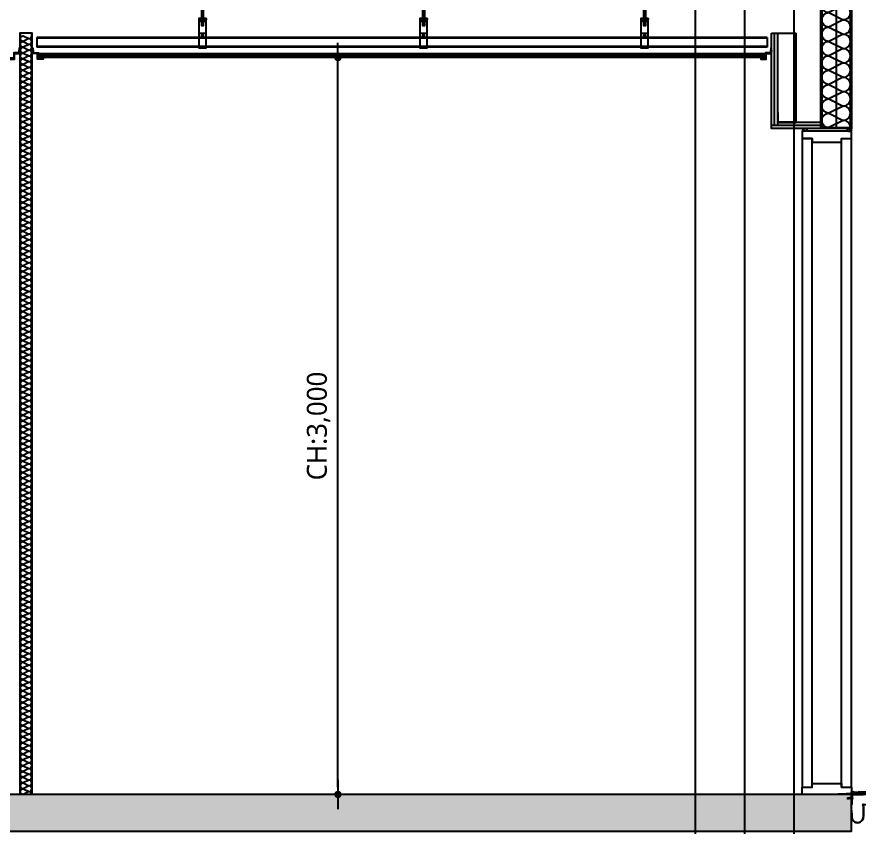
# Model space of a CAD drawing. Header units: millimetres. Extents: x 0 to 672800, y 0 to 118800.
# Drawn here: x 249487 to 252916, y 77362 to 80661 of the extents above; entities that cross this region are included whole.
import ezdxf

# ---------------------------------------------------------------- set-up
doc = ezdxf.new("R2010")
doc.units = ezdxf.units.MM
doc.header["$LTSCALE"] = 200
doc.linetypes.add('CEN-GAUN', pattern=[32.2, 30, -1, 0.2, -1])
doc.layers.get('DEFPOINTS').update_dxf_attribs({"color": 137})
for name, color, linetype in [('0-S-col', 4, 'Continuous'), ('01하지철물', 253, 'Continuous'), ('0EJ', 7, 'Continuous'), ('35', 8, 'Continuous'), ('7내부마감', 7, 'Continuous'), ('A-CON', 2, 'Continuous'), ('A-DOOR-SILL', 8, 'Continuous'), ('A_FIN_EXT', 6, 'Continuous'), ('CEILING', 6, 'Continuous'), ('CEN', 1, 'CEN-GAUN'), ('CON', 2, 'Continuous'), ('deta', 8, 'Continuous'), ('DOOR', 6, 'Continuous'), ('ELE-4', 4, 'Continuous'), ('ELE-6', 6, 'Continuous'), ('HAT-254', 254, 'Continuous'), ('HAT-INS', 252, 'Continuous'), ('PANEL', 6, 'Continuous'), ('TEC35', 35, 'Continuous'), ('경량철골', 8, 'Continuous'), ('세트앙카 9.35 L75', 8, 'Continuous')]:
    doc.layers.add(name, color=color, linetype=linetype)
doc.layers.add('190', color=190, linetype='Continuous', plot=False)
doc.layers.add('check', color=61, linetype='Continuous', plot=False)
doc.styles.add('$0$스타일1', font='malgun.ttf')
doc.dimstyles.new('CJA', dxfattribs={"dimscale": 300, "dimtxt": 2.7, "dimasz": 1, "dimexe": 2, "dimexo": 3, "dimgap": 1, "dimtad": 1, "dimdec": 0, "dimzin": 1, "dimdsep": 46, "dimlunit": 6, "dimtxsty": '$0$스타일1', "dimblk": 'CJDOT', "dimcen": 0.09, "dimdle": 1, "dimclrd": 256, "dimclre": 256, "dimclrt": 3, "dimadec": 0, "dimazin": 0, "dimtfac": 1, "dimtdec": 0, "dimtix": 1, "dimtmove": 2, "dimatfit": 3, "dimldrblk": 'CJDOT', "dimfxl": 1, "dimtolj": 1, "dimtzin": 1, "dimarcsym": 0})

# ---------------------------------------------------------------- blocks, each defined once
blk = doc.blocks.new('*U303')
at = {"layer": 'HAT-INS'}
for points in [[(0, 0, 0.414214), (0.25, 0.25), (0, 0.75, -1), (0.5, 0.75), (0.25, 0.25, 0.414214), (0.5, 0)], [(0.5, 0, 0.414214), (0.75, 0.25), (0.5, 0.75, -1), (1, 0.75), (0.75, 0.25, 0.414214), (1, 0)], [(1, 0, 0.414214), (1.25, 0.25), (1, 0.75, -1), (1.5, 0.75), (1.25, 0.25, 0.414214), (1.5, 0)], [(1.5, 0, 0.414214), (1.75, 0.25), (1.5, 0.75, -1), (2, 0.75), (1.75, 0.25, 0.414214), (2, 0)], [(2, 0, 0.414214), (2.25, 0.25), (2, 0.75, -1), (2.5, 0.75), (2.25, 0.25, 0.414214), (2.5, 0)], [(2.5, 0, 0.414214), (2.75, 0.25), (2.5, 0.75, -1), (3, 0.75), (2.75, 0.25, 0.414214), (3, 0)], [(3, 0, 0.414214), (3.25, 0.25), (3, 0.75, -1), (3.5, 0.75), (3.25, 0.25, 0.414214), (3.5, 0)], [(3.5, 0, 0.414214), (3.75, 0.25), (3.5, 0.75, -1), (4, 0.75), (3.75, 0.25, 0.414214), (4, 0)], [(4, 0, 0.414214), (4.25, 0.25), (4, 0.75, -1), (4.5, 0.75), (4.25, 0.25, 0.414214), (4.5, 0)], [(4.5, 0, 0.414214), (4.75, 0.25), (4.5, 0.75, -1), (5, 0.75), (4.75, 0.25, 0.414214), (5, 0)], [(5, 0, 0.414214), (5.25, 0.25), (5, 0.75, -1), (5.5, 0.75), (5.25, 0.25, 0.414214), (5.5, 0)], [(5.5, 0, 0.414214), (5.75, 0.25), (5.5, 0.75, -1), (6, 0.75), (5.75, 0.25, 0.414214), (6, 0)], [(6, 0, 0.414214), (6.25, 0.25), (6, 0.75, -1), (6.5, 0.75), (6.25, 0.25, 0.414214), (6.5, 0)], [(6.5, 0, 0.414214), (6.75, 0.25), (6.5, 0.75, -1), (7, 0.75), (6.75, 0.25, 0.414214), (7, 0)], [(7, 0, 0.414214), (7.25, 0.25), (7, 0.75, -1), (7.5, 0.75), (7.25, 0.25, 0.414214), (7.5, 0)], [(7.5, 0, 0.414214), (7.75, 0.25), (7.5, 0.75, -1), (8, 0.75), (7.75, 0.25, 0.414214), (8, 0)], [(8, 0, 0.414214), (8.25, 0.25), (8, 0.75, -1), (8.5, 0.75), (8.25, 0.25, 0.414214), (8.5, 0)], [(8.5, 0, 0.414214), (8.75, 0.25), (8.5, 0.75, -1), (9, 0.75), (8.75, 0.25, 0.414214), (9, 0)], [(9, 0, 0.414214), (9.25, 0.25), (9, 0.75, -1), (9.5, 0.75), (9.25, 0.25, 0.414214), (9.5, 0)], [(9.5, 0, 0.414214), (9.75, 0.25), (9.5, 0.75, -1), (10, 0.75), (9.75, 0.25, 0.414214), (10, 0)], [(10, 0, 0.414214), (10.25, 0.25), (10, 0.75, -1), (10.5, 0.75), (10.25, 0.25, 0.414214), (10.5, 0)], [(10.5, 0, 0.414214), (10.75, 0.25), (10.5, 0.75, -1), (11, 0.75), (10.75, 0.25, 0.414214), (11, 0)], [(11, 0, 0.414214), (11.25, 0.25), (11, 0.75, -1), (11.5, 0.75), (11.25, 0.25, 0.414214), (11.5, 0)], [(11.5, 0, 0.414214), (11.75, 0.25), (11.5, 0.75, -1), (12, 0.75), (11.75, 0.25, 0.414214), (12, 0)], [(12, 0, 0.414214), (12.25, 0.25), (12, 0.75, -1), (12.5, 0.75), (12.25, 0.25, 0.414214), (12.5, 0)], [(12.5, 0, 0.414214), (12.75, 0.25), (12.5, 0.75, -1), (13, 0.75), (12.75, 0.25, 0.414214), (13, 0)], [(13, 0, 0.414214), (13.25, 0.25), (13, 0.75, -1), (13.5, 0.75), (13.25, 0.25, 0.414214), (13.5, 0)], [(13.5, 0, 0.414214), (13.75, 0.25), (13.5, 0.75, -1), (14, 0.75), (13.75, 0.25, 0.414214), (14, 0)], [(14, 0, 0.414214), (14.25, 0.25), (14, 0.75, -1), (14.5, 0.75), (14.25, 0.25, 0.414214), (14.5, 0)], [(14.5, 0, 0.414214), (14.75, 0.25), (14.5, 0.75, -1), (15, 0.75), (14.75, 0.25, 0.414214), (15, 0)], [(15, 0, 0.414214), (15.25, 0.25), (15, 0.75, -1), (15.5, 0.75), (15.25, 0.25, 0.414214), (15.5, 0)], [(15.5, 0, 0.414214), (15.75, 0.25), (15.5, 0.75, -1), (16, 0.75), (15.75, 0.25, 0.414214), (16, 0)], [(16, 0, 0.414214), (16.25, 0.25), (16, 0.75, -1), (16.5, 0.75), (16.25, 0.25, 0.414214), (16.5, 0)], [(16.5, 0, 0.414214), (16.75, 0.25), (16.5, 0.75, -1), (17, 0.75), (16.75, 0.25, 0.414214), (17, 0)], [(17, 0, 0.414214), (17.25, 0.25), (17, 0.75, -1), (17.5, 0.75), (17.25, 0.25, 0.414214), (17.5, 0)], [(17.5, 0, 0.414214), (17.75, 0.25), (17.5, 0.75, -1), (18, 0.75), (17.75, 0.25, 0.414214), (18, 0)], [(18, 0, 0.414214), (18.25, 0.25), (18, 0.75, -1), (18.5, 0.75), (18.25, 0.25, 0.414214), (18.5, 0)], [(18.5, 0, 0.414214), (18.75, 0.25), (18.5, 0.75, -1), (19, 0.75), (18.75, 0.25, 0.414214), (19, 0)], [(19, 0, 0.414214), (19.25, 0.25), (19, 0.75, -1), (19.5, 0.75), (19.25, 0.25, 0.414214), (19.5, 0)], [(19.5, 0, 0.414214), (19.75, 0.25), (19.5, 0.75, -1), (20, 0.75), (19.75, 0.25, 0.414214), (20, 0)], [(20, 0, 0.414214), (20.25, 0.25), (20, 0.75, -1), (20.5, 0.75), (20.25, 0.25, 0.414214), (20.5, 0)], [(20.5, 0, 0.414214), (20.75, 0.25), (20.5, 0.75, -1), (21, 0.75), (20.75, 0.25, 0.414214), (21, 0)], [(21, 0, 0.414214), (21.25, 0.25), (21, 0.75, -1), (21.5, 0.75), (21.25, 0.25, 0.414214), (21.5, 0)], [(21.5, 0, 0.414214), (21.75, 0.25), (21.5, 0.75, -1), (22, 0.75), (21.75, 0.25, 0.414214), (22, 0)], [(22, 0, 0.414214), (22.25, 0.25), (22, 0.75, -1), (22.5, 0.75), (22.25, 0.25, 0.414214), (22.5, 0)], [(22.5, 0, 0.414214), (22.75, 0.25), (22.5, 0.75, -1), (23, 0.75), (22.75, 0.25, 0.414214), (23, 0)], [(23, 0, 0.414214), (23.25, 0.25), (23, 0.75, -1), (23.5, 0.75), (23.25, 0.25, 0.414214), (23.5, 0)], [(23.5, 0, 0.414214), (23.75, 0.25), (23.5, 0.75, -1), (24, 0.75), (23.75, 0.25, 0.414214), (24, 0)], [(24, 0, 0.414214), (24.25, 0.25), (24, 0.75, -1), (24.5, 0.75), (24.25, 0.25, 0.414214), (24.5, 0)], [(24.5, 0, 0.414214), (24.75, 0.25), (24.5, 0.75, -1), (25, 0.75), (24.75, 0.25, 0.414214), (25, 0)], [(25, 0, 0.414214), (25.25, 0.25), (25, 0.75, -1), (25.5, 0.75), (25.25, 0.25, 0.414214), (25.5, 0)], [(25.5, 0, 0.414214), (25.75, 0.25), (25.5, 0.75, -1), (26, 0.75), (25.75, 0.25, 0.414214), (26, 0)], [(26, 0, 0.414214), (26.25, 0.25), (26, 0.75, -1), (26.5, 0.75), (26.25, 0.25, 0.414214), (26.5, 0)], [(26.5, 0, 0.414214), (26.75, 0.25), (26.5, 0.75, -1), (27, 0.75), (26.75, 0.25, 0.414214), (27, 0)], [(27, 0, 0.414214), (27.25, 0.25), (27, 0.75, -1), (27.5, 0.75), (27.25, 0.25, 0.414214), (27.5, 0)], [(27.5, 0, 0.414214), (27.75, 0.25), (27.5, 0.75, -1), (28, 0.75), (27.75, 0.25, 0.414214), (28, 0)], [(28, 0, 0.414214), (28.25, 0.25), (28, 0.75, -1), (28.5, 0.75), (28.25, 0.25, 0.414214), (28.5, 0)], [(28.5, 0, 0.414214), (28.75, 0.25), (28.5, 0.75, -1), (29, 0.75), (28.75, 0.25, 0.414214), (29, 0)], [(29, 0, 0.414214), (29.25, 0.25), (29, 0.75, -1), (29.5, 0.75), (29.25, 0.25, 0.414214), (29.5, 0)], [(29.5, 0, 0.414214), (29.75, 0.25), (29.5, 0.75, -1), (30, 0.75), (29.75, 0.25, 0.414214), (30, 0)], [(30, 0, 0.414214), (30.25, 0.25), (30, 0.75, -1), (30.5, 0.75), (30.25, 0.25, 0.414214), (30.5, 0)], [(30.5, 0, 0.414214), (30.75, 0.25), (30.5, 0.75, -1), (31, 0.75), (30.75, 0.25, 0.414214), (31, 0)], [(31, 0, 0.414214), (31.25, 0.25), (31, 0.75, -1), (31.5, 0.75), (31.25, 0.25, 0.414214), (31.5, 0)], [(31.5, 0, 0.414214), (31.75, 0.25), (31.5, 0.75, -1), (32, 0.75), (31.75, 0.25, 0.414214), (32, 0)], [(32, 0, 0.414214), (32.25, 0.25), (32, 0.75, -1), (32.5, 0.75), (32.25, 0.25, 0.414214), (32.5, 0)], [(32.5, 0, 0.414214), (32.75, 0.25), (32.5, 0.75, -1), (33, 0.75), (32.75, 0.25, 0.414214), (33, 0)], [(33, 0, 0.414214), (33.25, 0.25), (33, 0.75, -1), (33.5, 0.75), (33.25, 0.25, 0.414214), (33.5, 0)], [(33.5, 0, 0.414214), (33.75, 0.25), (33.5, 0.75, -1), (34, 0.75), (33.75, 0.25, 0.414214), (34, 0)], [(34, 0, 0.414214), (34.25, 0.25), (34, 0.75, -1), (34.5, 0.75), (34.25, 0.25, 0.414214), (34.5, 0)], [(34.5, 0, 0.414214), (34.75, 0.25), (34.5, 0.75, -1), (35, 0.75), (34.75, 0.25, 0.414214), (35, 0)], [(35, 0, 0.414214), (35.25, 0.25), (35, 0.75, -1), (35.5, 0.75), (35.25, 0.25, 0.414214), (35.5, 0)], [(35.5, 0, 0.414214), (35.75, 0.25), (35.5, 0.75, -1), (36, 0.75), (35.75, 0.25, 0.414214), (36, 0)], [(36, 0, 0.414214), (36.25, 0.25), (36, 0.75, -1), (36.5, 0.75), (36.25, 0.25, 0.414214), (36.5, 0)], [(36.5, 0, 0.414214), (36.75, 0.25), (36.5, 0.75, -1), (37, 0.75), (36.75, 0.25, 0.414214), (37, 0)], [(37, 0, 0.414214), (37.25, 0.25), (37, 0.75, -1), (37.5, 0.75), (37.25, 0.25, 0.414214), (37.5, 0)], [(37.5, 0, 0.414214), (37.75, 0.25), (37.5, 0.75, -1), (38, 0.75), (37.75, 0.25, 0.414214), (38, 0)], [(38, 0, 0.414214), (38.25, 0.25), (38, 0.75, -1), (38.5, 0.75), (38.25, 0.25, 0.414214), (38.5, 0)], [(38.5, 0, 0.414214), (38.75, 0.25), (38.5, 0.75, -1), (39, 0.75), (38.75, 0.25, 0.414214), (39, 0)], [(39, 0, 0.414214), (39.25, 0.25), (39, 0.75, -1), (39.5, 0.75), (39.25, 0.25, 0.414214), (39.5, 0)], [(39.5, 0, 0.414214), (39.75, 0.25), (39.5, 0.75, -1), (40, 0.75), (39.75, 0.25, 0.414214), (40, 0)], [(40, 0, 0.414214), (40.25, 0.25), (40, 0.75, -1), (40.5, 0.75), (40.25, 0.25, 0.414214), (40.5, 0)], [(40.5, 0, 0.414214), (40.75, 0.25), (40.5, 0.75, -1), (41, 0.75), (40.75, 0.25, 0.414214), (41, 0)], [(41, 0, 0.414214), (41.25, 0.25), (41, 0.75, -1), (41.5, 0.75), (41.25, 0.25, 0.414214), (41.5, 0)], [(41.5, 0, 0.414214), (41.75, 0.25), (41.5, 0.75, -1), (42, 0.75), (41.75, 0.25, 0.414214), (42, 0)], [(42, 0, 0.414214), (42.25, 0.25), (42, 0.75, -1), (42.5, 0.75), (42.25, 0.25, 0.414214), (42.5, 0)], [(42.5, 0, 0.414214), (42.75, 0.25), (42.5, 0.75, -1), (43, 0.75), (42.75, 0.25, 0.414214), (43, 0)], [(43, 0, 0.414214), (43.25, 0.25), (43, 0.75, -1), (43.5, 0.75), (43.25, 0.25, 0.414214), (43.5, 0)], [(43.5, 0, 0.414214), (43.75, 0.25), (43.5, 0.75, -1), (44, 0.75), (43.75, 0.25, 0.414214), (44, 0)], [(44, 0, 0.414214), (44.25, 0.25), (44, 0.75, -1), (44.5, 0.75), (44.25, 0.25, 0.414214), (44.5, 0)], [(44.5, 0, 0.414214), (44.75, 0.25), (44.5, 0.75, -1), (45, 0.75), (44.75, 0.25, 0.414214), (45, 0)], [(45, 0, 0.414214), (45.25, 0.25), (45, 0.75, -1), (45.5, 0.75), (45.25, 0.25, 0.414214), (45.5, 0)], [(45.5, 0, 0.414214), (45.75, 0.25), (45.5, 0.75, -1), (46, 0.75), (45.75, 0.25, 0.414214), (46, 0)], [(46, 0, 0.414214), (46.25, 0.25), (46, 0.75, -1), (46.5, 0.75), (46.25, 0.25, 0.414214), (46.5, 0)], [(46.5, 0, 0.414214), (46.75, 0.25), (46.5, 0.75, -1), (47, 0.75), (46.75, 0.25, 0.414214), (47, 0)], [(47, 0, 0.414214), (47.25, 0.25), (47, 0.75, -1), (47.5, 0.75), (47.25, 0.25, 0.414214), (47.5, 0)], [(47.5, 0, 0.414214), (47.75, 0.25), (47.5, 0.75, -1), (48, 0.75), (47.75, 0.25, 0.414214), (48, 0)], [(48, 0, 0.414214), (48.25, 0.25), (48, 0.75, -1), (48.5, 0.75), (48.25, 0.25, 0.414214), (48.5, 0)], [(48.5, 0, 0.414214), (48.75, 0.25), (48.5, 0.75, -1), (49, 0.75), (48.75, 0.25, 0.414214), (49, 0)], [(49, 0, 0.414214), (49.25, 0.25), (49, 0.75, -1), (49.5, 0.75), (49.25, 0.25, 0.414214), (49.5, 0)], [(49.5, 0, 0.414214), (49.75, 0.25), (49.5, 0.75, -1), (50, 0.75), (49.75, 0.25, 0.414214), (50, 0)], [(50, 0, 0.414214), (50.25, 0.25), (50, 0.75, -1), (50.5, 0.75), (50.25, 0.25, 0.414214), (50.5, 0)], [(50.5, 0, 0.414214), (50.75, 0.25), (50.5, 0.75, -1), (51, 0.75), (50.75, 0.25, 0.414214), (51, 0)], [(51, 0, 0.414214), (51.25, 0.25), (51, 0.75, -1), (51.5, 0.75), (51.25, 0.25, 0.414214), (51.5, 0)], [(51.5, 0, 0.414214), (51.75, 0.25), (51.5, 0.75, -1), (52, 0.75), (51.75, 0.25, 0.414214), (52, 0)], [(52, 0, 0.414214), (52.25, 0.25), (52, 0.75, -1), (52.5, 0.75), (52.25, 0.25, 0.414214), (52.5, 0)], [(52.5, 0, 0.414214), (52.75, 0.25), (52.5, 0.75, -1), (53, 0.75), (52.75, 0.25, 0.414214), (53, 0)], [(53, 0, 0.414214), (53.25, 0.25), (53, 0.75, -1), (53.5, 0.75), (53.25, 0.25, 0.414214), (53.5, 0)], [(53.5, 0, 0.414214), (53.75, 0.25), (53.5, 0.75, -1), (54, 0.75), (53.75, 0.25, 0.414214), (54, 0)], [(54, 0, 0.414214), (54.25, 0.25), (54, 0.75, -1), (54.5, 0.75), (54.25, 0.25, 0.414214), (54.5, 0)], [(54.5, 0, 0.414214), (54.75, 0.25), (54.5, 0.75, -1), (55, 0.75), (54.75, 0.25, 0.414214), (55, 0)], [(55, 0, 0.414214), (55.25, 0.25), (55, 0.75, -1), (55.5, 0.75), (55.25, 0.25, 0.414214), (55.5, 0)], [(55.5, 0, 0.414214), (55.75, 0.25), (55.5, 0.75, -1), (56, 0.75), (55.75, 0.25, 0.414214), (56, 0)], [(56, 0, 0.414214), (56.25, 0.25), (56, 0.75, -1), (56.5, 0.75), (56.25, 0.25, 0.414214), (56.5, 0)], [(56.5, 0, 0.414214), (56.75, 0.25), (56.5, 0.75, -1), (57, 0.75), (56.75, 0.25, 0.414214), (57, 0)], [(57, 0, 0.414214), (57.25, 0.25), (57, 0.75, -1), (57.5, 0.75), (57.25, 0.25, 0.414214), (57.5, 0)], [(57.5, 0, 0.414214), (57.75, 0.25), (57.5, 0.75, -1), (58, 0.75), (57.75, 0.25, 0.414214), (58, 0)], [(58, 0, 0.414214), (58.25, 0.25), (58, 0.75, -1), (58.5, 0.75), (58.25, 0.25, 0.414214), (58.5, 0)], [(58.5, 0, 0.414214), (58.75, 0.25), (58.5, 0.75, -1), (59, 0.75), (58.75, 0.25, 0.414214), (59, 0)], [(59, 0, 0.414214), (59.25, 0.25), (59, 0.75, -1), (59.5, 0.75), (59.25, 0.25, 0.414214), (59.5, 0)], [(59.5, 0, 0.414214), (59.75, 0.25), (59.5, 0.75, -1), (60, 0.75), (59.75, 0.25, 0.414214), (60, 0)], [(60, 0, 0.414214), (60.25, 0.25), (60, 0.75, -1), (60.5, 0.75), (60.25, 0.25, 0.414214), (60.5, 0)], [(60.5, 0, 0.414214), (60.75, 0.25), (60.5, 0.75, -1), (61, 0.75), (60.75, 0.25, 0.414214), (61, 0)], [(61, 0, 0.414214), (61.25, 0.25), (61, 0.75, -1), (61.5, 0.75), (61.25, 0.25, 0.414214), (61.5, 0)], [(61.5, 0, 0.414214), (61.75, 0.25), (61.5, 0.75, -1), (62, 0.75), (61.75, 0.25, 0.414214), (62, 0)], [(62, 0, 0.414214), (62.25, 0.25), (62, 0.75, -1), (62.5, 0.75), (62.25, 0.25, 0.414214), (62.5, 0)], [(62.5, 0, 0.414214), (62.75, 0.25), (62.5, 0.75, -1), (63, 0.75), (62.75, 0.25, 0.414214), (63, 0)], [(63, 0, 0.414214), (63.25, 0.25), (63, 0.75, -1), (63.5, 0.75), (63.25, 0.25, 0.414214), (63.5, 0)], [(63.5, 0, 0.414214), (63.75, 0.25), (63.5, 0.75, -1), (64, 0.75), (63.75, 0.25, 0.414214), (64, 0)], [(64, 0, 0.414214), (64.25, 0.25), (64, 0.75, -1), (64.5, 0.75), (64.25, 0.25, 0.414214), (64.5, 0)], [(64.5, 0, 0.414214), (64.75, 0.25), (64.5, 0.75, -1), (65, 0.75), (64.75, 0.25, 0.414214), (65, 0)], [(65, 0, 0.414214), (65.25, 0.25), (65, 0.75, -1), (65.5, 0.75), (65.25, 0.25, 0.414214), (65.5, 0)], [(65.5, 0, 0.414214), (65.75, 0.25), (65.5, 0.75, -1), (66, 0.75), (65.75, 0.25, 0.414214), (66, 0)]]:
    blk.add_lwpolyline(points, format="xyb", dxfattribs=at)
blk = doc.blocks.new('*U299')
at = {"layer": 'HAT-INS'}
for points in [[(0, 0, 0.414214), (0.25, 0.25), (0, 0.75, -1), (0.5, 0.75), (0.25, 0.25, 0.414214), (0.5, 0)], [(0.5, 0, 0.414214), (0.75, 0.25), (0.5, 0.75, -1), (1, 0.75), (0.75, 0.25, 0.414214), (1, 0)], [(1, 0, 0.414214), (1.25, 0.25), (1, 0.75, -1), (1.5, 0.75), (1.25, 0.25, 0.414214), (1.5, 0)], [(1.5, 0, 0.414214), (1.75, 0.25), (1.5, 0.75, -1), (2, 0.75), (1.75, 0.25, 0.414214), (2, 0)], [(2, 0, 0.414214), (2.25, 0.25), (2, 0.75, -1), (2.5, 0.75), (2.25, 0.25, 0.414214), (2.5, 0)], [(2.5, 0, 0.414214), (2.75, 0.25), (2.5, 0.75, -1), (3, 0.75), (2.75, 0.25, 0.414214), (3, 0)], [(3, 0, 0.414214), (3.25, 0.25), (3, 0.75, -1), (3.5, 0.75), (3.25, 0.25, 0.414214), (3.5, 0)], [(3.5, 0, 0.414214), (3.75, 0.25), (3.5, 0.75, -1), (4, 0.75), (3.75, 0.25, 0.414214), (4, 0)], [(4, 0, 0.414214), (4.25, 0.25), (4, 0.75, -1), (4.5, 0.75), (4.25, 0.25, 0.414214), (4.5, 0)], [(4.5, 0, 0.414214), (4.75, 0.25), (4.5, 0.75, -1), (5, 0.75), (4.75, 0.25, 0.414214), (5, 0)], [(5, 0, 0.414214), (5.25, 0.25), (5, 0.75, -1), (5.5, 0.75), (5.25, 0.25, 0.414214), (5.5, 0)], [(5.5, 0, 0.414214), (5.75, 0.25), (5.5, 0.75, -1), (6, 0.75), (5.75, 0.25, 0.414214), (6, 0)], [(6, 0, 0.414214), (6.25, 0.25), (6, 0.75, -1), (6.5, 0.75), (6.25, 0.25, 0.414214), (6.5, 0)], [(6.5, 0, 0.414214), (6.75, 0.25), (6.5, 0.75, -1), (7, 0.75), (6.75, 0.25, 0.414214), (7, 0)], [(7, 0, 0.414214), (7.25, 0.25), (7, 0.75, -1), (7.5, 0.75), (7.25, 0.25, 0.414214), (7.5, 0)], [(7.5, 0, 0.414214), (7.75, 0.25), (7.5, 0.75, -1), (8, 0.75), (7.75, 0.25, 0.414214), (8, 0)], [(8, 0, 0.414214), (8.25, 0.25), (8, 0.75, -1), (8.5, 0.75), (8.25, 0.25, 0.414214), (8.5, 0)], [(8.5, 0, 0.414214), (8.75, 0.25), (8.5, 0.75, -1), (9, 0.75), (8.75, 0.25, 0.414214), (9, 0)], [(9, 0, 0.414214), (9.25, 0.25), (9, 0.75, -1), (9.5, 0.75), (9.25, 0.25, 0.414214), (9.5, 0)], [(9.5, 0, 0.414214), (9.75, 0.25), (9.5, 0.75, -1), (10, 0.75), (9.75, 0.25, 0.414214), (10, 0)], [(10, 0, 0.414214), (10.25, 0.25), (10, 0.75, -1), (10.5, 0.75), (10.25, 0.25, 0.414214), (10.5, 0)], [(10.5, 0, 0.414214), (10.75, 0.25), (10.5, 0.75, -1), (11, 0.75), (10.75, 0.25, 0.414214), (11, 0)], [(11, 0, 0.414214), (11.25, 0.25), (11, 0.75, -1), (11.5, 0.75), (11.25, 0.25, 0.414214), (11.5, 0)], [(11.5, 0, 0.414214), (11.75, 0.25), (11.5, 0.75, -1), (12, 0.75), (11.75, 0.25, 0.414214), (12, 0)], [(12, 0, 0.414214), (12.25, 0.25), (12, 0.75, -1), (12.5, 0.75), (12.25, 0.25, 0.414214), (12.5, 0)], [(12.5, 0, 0.414214), (12.75, 0.25), (12.5, 0.75, -1), (13, 0.75), (12.75, 0.25, 0.414214), (13, 0)], [(13, 0, 0.414214), (13.25, 0.25), (13, 0.75, -1), (13.5, 0.75), (13.25, 0.25, 0.414214), (13.5, 0)], [(13.5, 0, 0.414214), (13.75, 0.25), (13.5, 0.75, -1), (14, 0.75), (13.75, 0.25, 0.414214), (14, 0)], [(14, 0, 0.414214), (14.25, 0.25), (14, 0.75, -1), (14.5, 0.75), (14.25, 0.25, 0.414214), (14.5, 0)], [(14.5, 0, 0.414214), (14.75, 0.25), (14.5, 0.75, -1), (15, 0.75), (14.75, 0.25, 0.414214), (15, 0)]]:
    blk.add_lwpolyline(points, format="xyb", dxfattribs=at)
blk = doc.blocks.new('ci')
at = {"layer": '190'}
for p, q in [((11.9, 10), (-0.1, 10)), ((11.9, 0), (-0.1, 0))]:
    blk.add_line(p, q, dxfattribs=at)
at = {"layer": '35'}
blk.add_lwpolyline([(9, 0), (15, 0, 0.414214), (18, 3), (18, 7, 0.414214), (15, 10), (9, 10, 0.414214), (6, 7), (6, 3, 0.414214)], format="xyb", close=True, dxfattribs=at)
for centre, start, end in [((-5.3, 5), 316.3972, 43.6028), ((-3.3, 5), 316.3972, 43.6028), ((-1.3, 5), 316.3972, 43.6028), ((0.7, 5), 33.6837, 43.6028), ((0.7, 5), 316.3972, 326.3163)]:
    blk.add_arc(centre, 7.25, start, end, dxfattribs=at)
blk = doc.blocks.new('DOR-2700')
at = {"layer": 'A-DOOR-SILL'}
for p, q in [((160, 30), (160, 2656)), ((200, 30), (200, 2671))]:
    blk.add_line(p, q, dxfattribs=at)
at = {"layer": 'DOOR'}
for points in [[(200, 2701), (0, 2701), (0, 2671), (40, 2671), (40, 2656), (160, 2656), (160, 2671), (200, 2671)], [(40, 2656), (40, 2671), (0, 2671), (0, 30), (40, 30)], [(200, 0), (0, 0), (0, 30), (40, 30), (40, 45), (160, 45), (160, 30), (200, 30)]]:
    blk.add_lwpolyline(points, close=True, dxfattribs=at)
at = {"layer": 'TEC35', "linetype": 'Continuous', "extrusion": (0, 0, -1), "xscale": 0.9999500036382765, "yscale": 0.9999500036382765, "zscale": -0.9999500036382765, "rotation": 180}
blk.add_blockref('ci', (0.2, 2711), dxfattribs=at)
at = {"layer": 'TEC35', "linetype": 'Continuous', "xscale": 0.9999500036382765, "yscale": 0.9999500036382765, "zscale": 0.9999500036382765, "rotation": 180}
blk.add_blockref('ci', (199.9, 2711), dxfattribs=at)
blk = doc.blocks.new('CJDOT')
blk.add_line((-2, 0), (2, 0))
at = {"const_width": 0.5}
blk.add_lwpolyline([(-0.25, 0, 1), (0.25, 0, 1)], format="xyb", close=True, dxfattribs=at)
blk = doc.blocks.new('*D237')
at = {"layer": 'check', "lineweight": -2, "transparency": 16777216}
for p, q in [((251204.2, 80494.9), (250734.5, 80494.9)), ((250794.5, 77524.9), (250794.5, 80464.9)), ((251204.2, 77494.9), (250734.5, 77494.9))]:
    blk.add_line(p, q, dxfattribs=at)
at = {"layer": 'DEFPOINTS', "color": 0, "transparency": 16777216}
for p in [(250794.5, 80494.9), (251294.2, 80494.9), (251294.2, 77494.9)]:
    blk.add_point(p, dxfattribs=at)
at = {"layer": 'check', "lineweight": -2, "transparency": 16777216, "xscale": 30, "yscale": 30, "zscale": 30}
for p, rotation in [((250794.5, 80494.9), 90), ((250794.5, 77494.9), 270)]:
    blk.add_blockref('CJDOT', p, dxfattribs=dict(at, rotation=rotation))
at = {"layer": 'check', "transparency": 16777216, "insert": (250715.9, 78994.9), "char_height": 81, "attachment_point": 5, "rotation": 90, "style": '$0$스타일1'}
blk.add_mtext('\\A1;CH:3,000', dxfattribs=at)
blk = doc.blocks.new('*U238')
at = {"color": 8}
for p, q in [((839.9, 84), (809.9, 84)), ((831.8, 72), (818, 72)), ((824.9, 78.2), (824.9, 65.8)), ((1739.9, 84), (1709.9, 84)), ((1731.8, 72), (1718, 72)), ((1724.9, 78.2), (1724.9, 65.8)), ((2639.9, 84), (2609.9, 84)), ((2631.8, 72), (2618, 72)), ((2624.9, 78.2), (2624.9, 65.8)), ((326.1, 66), (326.1, 26)), ((326.1, 66), (3300, 66)), ((326.1, 63), (3300, 63)), ((3300, 66), (3300, 26)), ((326.1, 29), (3300, 29)), ((326.1, 26), (3300, 26))]:
    blk.add_line(p, q, dxfattribs=at)
at = {"color": 1}
for p, q in [((303.7, 11), (315.5, 11)), ((3322.4, 11), (3310.6, 11)), ((336.1, -1), (3290, -1)), ((336.1, -16), (336.1, -1)), ((336.1, -8), (3290, -8)), ((336.1, -16), (3290, -16)), ((3290, -16), (3290, -1))]:
    blk.add_line(p, q, dxfattribs=at)
at = {"color": 8}
for points in [[(821.5, 1334), (821.5, 113.9), (828.2, 113.9), (828.2, 1334)], [(1721.5, 1334), (1721.5, 113.9), (1728.2, 113.9), (1728.2, 1334)], [(2621.5, 1334), (2621.5, 113.9), (2628.2, 113.9), (2628.2, 1334)], [(839.9, 143), (838.6, 145), (811.2, 145), (809.9, 143), (809.9, 138), (811.2, 136), (838.6, 136), (839.9, 138), (809.9, 138)], [(1739.9, 143), (1738.6, 145), (1711.2, 145), (1709.9, 143), (1709.9, 138), (1711.2, 136), (1738.6, 136), (1739.9, 138), (1709.9, 138)], [(2639.9, 143), (2638.6, 145), (2611.2, 145), (2609.9, 143), (2609.9, 138), (2611.2, 136), (2638.6, 136), (2639.9, 138), (2609.9, 138)], [(816.1, 136), (816.1, 131), (833.7, 131), (833.7, 136)], [(1716.1, 136), (1716.1, 131), (1733.7, 131), (1733.7, 136)], [(2616.1, 136), (2616.1, 131), (2633.7, 131), (2633.7, 136)]]:
    blk.add_lwpolyline(points, dxfattribs=at)
for points in [[(809.9, 143), (839.9, 143), (839.9, 24), (809.9, 24)], [(1709.9, 143), (1739.9, 143), (1739.9, 24), (1709.9, 24)], [(2609.9, 143), (2639.9, 143), (2639.9, 24), (2609.9, 24)]]:
    blk.add_lwpolyline(points, close=True, dxfattribs=at)
at = {"color": 6}
for points in [[(333.1, -19), (352.1, -19), (352.1, -22), (330.1, -22), (330.1, 0), (308.1, 0), (308.1, 22), (311.1, 22), (311.1, 3), (333.1, 3)], [(3293, -19), (3274, -19), (3274, -22), (3296, -22), (3296, 0), (3318, 0), (3318, 22), (3315, 22), (3315, 3), (3293, 3)]]:
    blk.add_lwpolyline(points, close=True, dxfattribs=at)
at = {"color": 8}
for centre, radius in [((824.9, 72), 4.25), ((824.9, 72), 3.25), ((1724.9, 72), 4.25), ((1724.9, 72), 3.25), ((2624.9, 72), 4.25), ((2624.9, 72), 3.25)]:
    blk.add_circle(centre, radius, dxfattribs=at)
blk = doc.blocks.new('*U397')
at = {"color": 1}
blk.add_line((303.7, 11), (315.5, 11), dxfattribs=at)
at = {"color": 6}
blk.add_lwpolyline([(333.1, -19), (352.1, -19), (352.1, -22), (330.1, -22), (330.1, 0), (308.1, 0), (308.1, 22), (311.1, 22), (311.1, 3), (333.1, 3)], close=True, dxfattribs=at)
blk = doc.blocks.new('접시 4.8X35')
at = {"layer": '세트앙카 9.35 L75'}
for p, q in [((-5, 2.6), (-0.6, 2.6)), ((-2.1, 0.5), (-4.9, 2.4)), ((-4.6, 3.1), (4.6, 3.1)), ((-1.9, 0.3), (1.9, 0.3)), ((-0.6, 3.1), (-0.6, 0.6)), ((-0.6, 0.6), (0.6, 0.6)), ((-0.3, 0.3), (0, 0)), ((0, 5), (0, -33.2)), ((0, 0), (0.3, 0.3)), ((0.6, 3.1), (0.6, 0.6)), ((0.6, 2.6), (5, 2.6)), ((2.1, 0.5), (4.9, 2.4)), ((-2.1, -25), (-0.5, -24.3)), ((-2.1, -25), (-2.1, -29.8)), ((0, -31.9), (-2.1, -29.8)), ((-1.7, -0.1), (-1.7, -24.9)), ((2.1, -25), (0, -31.9)), ((0, -31.9), (2.1, -29.8)), ((0, -33.2), (0, -32.9)), ((1.8, -0.1), (1.8, -24.9)), ((2.1, -25), (1.8, -24.9)), ((2.1, -25), (2.1, -29.8))]:
    blk.add_line(p, q, dxfattribs=at)
for points in [[(-1.7, -1), (-2.5, -1.1), (-2.5, -1.3), (2.5, -2.3), (2.5, -2.4), (1.8, -2.5)], [(-1.7, -2.6), (-2.5, -2.7), (-2.5, -2.9), (2.5, -3.9), (2.5, -4), (1.8, -4.1)], [(-1.7, -4.2), (-2.5, -4.3), (-2.5, -4.5), (2.5, -5.5), (2.5, -5.6), (1.8, -5.7)], [(-1.7, -5.8), (-2.5, -5.9), (-2.5, -6.1), (2.5, -7.1), (2.5, -7.2), (1.8, -7.3)], [(-1.7, -7.4), (-2.5, -7.5), (-2.5, -7.7), (2.5, -8.7), (2.5, -8.8), (1.8, -8.9)], [(-1.7, -9), (-2.5, -9.1), (-2.5, -9.3), (2.5, -10.3), (2.5, -10.4), (1.8, -10.5)], [(-1.7, -10.6), (-2.5, -10.7), (-2.5, -10.9), (2.5, -11.9), (2.5, -12), (1.8, -12.1)], [(-1.7, -12.2), (-2.5, -12.3), (-2.5, -12.5), (2.5, -13.5), (2.5, -13.6), (1.8, -13.7)], [(-1.7, -13.8), (-2.5, -13.9), (-2.5, -14.1), (2.5, -15.1), (2.5, -15.2), (1.8, -15.3)], [(-1.7, -15.4), (-2.5, -15.5), (-2.5, -15.7), (2.5, -16.7), (2.5, -16.8), (1.8, -16.9)], [(-1.7, -17), (-2.5, -17.1), (-2.5, -17.3), (2.5, -18.3), (2.5, -18.4), (1.8, -18.5)], [(-1.7, -18.6), (-2.5, -18.7), (-2.5, -18.9), (2.5, -19.9), (2.5, -20), (1.8, -20.1)], [(-1.7, -20.2), (-2.5, -20.3), (-2.5, -20.5), (2.5, -21.5), (2.5, -21.6), (1.8, -21.7)], [(-1.7, -21.8), (-2.5, -21.9), (-2.5, -22.1), (2.5, -23.1), (2.5, -23.2), (1.8, -23.3)]]:
    blk.add_lwpolyline(points, dxfattribs=at)
for centre, radius, start, end in [((-4.6, 2.7), 0.35, 90, 235.0977), ((-2.5, -0.1), 0.75, 0, 55.0977), ((2.5, -0.1), 0.75, 124.9023, 180), ((4.6, 2.7), 0.35, 304.9023, 90), ((-0.4, -24.7), 0.375, 0, 114.1895)]:
    blk.add_arc(centre, radius, start, end, dxfattribs=at)
blk = doc.blocks.new('A$C433d8868')
at = {"layer": '0EJ', "color": 7, "linetype": 'Continuous', "lineweight": -3, "ltscale": 0.5}
blk.add_line((93.8, 54.5), (93.8, 102.8), dxfattribs=at)
at = {"layer": '0EJ', "color": 7, "lineweight": -3, "ltscale": 0.5}
for p, q in [((66.7, 54.1, 0), (101, 54.1, 0)), ((101, 53.1, 0), (66.7, 53.1, 0)), ((66.7, 4.6), (66.7, 46.5, 0)), ((67.7, 46.5, 0), (67.7, 4.6)), ((77.8, 54.5, 0), (104.9, 54.5, 0)), ((77.8, 54.5, 0), (77.8, 54.1, 0)), ((77.8, 53.1, 0), (77.8, 52.4, 0)), ((101, 54.1, 0), (101, 53.1, 0)), ((104.9, 54.5, 0), (108.7, 52.4, 0)), ((20, 28.3, 0), (17.7, 33.3, 0)), ((18.3, 12.4, 0), (17.7, 11.9, 0)), ((18.3, 4.6), (18.3, 19)), ((19.3, 19), (18.3, 19)), ((19.3, 19), (19.3, 4.6)), ((20, 13.6, 0), (19.3, 13.1, 0)), ((20, 13.6, 0), (20, 28.3, 0))]:
    blk.add_line(p, q, dxfattribs=at)
at = {"layer": '0EJ', "color": 4}
blk.add_lwpolyline([(30.1, 101.6, -0.928797), (29.3, 101, 2.433298), (29.3, 98.9, -0.928797), (30.1, 98.2, -0.598508), (25, 98.9), (21.6, 98.9, 0.166962), (23.5, 95.4, -0.456001), (23.5, 93.9), (22.1, 92.7, 0.219433), (21.7, 92), (20.4, 54.9, -0.40427), (19.4, 53.9), (18.2, 53.9), (18.2, 93.8), (18.6, 93.8), (18.6, 92.9), (18.9, 92.9, 0.414214), (19.7, 93.6), (19.7, 96.8, 0.414214), (18.9, 97.6), (18.6, 97.6), (18.6, 96.6), (18.2, 96.6), (18.2, 105.5, -0.414214), (18.7, 106), (19.6, 106, 0.633311), (20.5, 105.9, -0.281861), (20.5, 106), (20.5, 106, -0.281861), (20.6, 105.9, 0.612372), (21.5, 105.9, -0.281861), (21.5, 106), (21.5, 106, -0.281861), (21.6, 105.9, 0.612372), (22.5, 105.9, -0.281861), (22.5, 106), (22.5, 106, -0.281861), (22.6, 105.9, 0.633311), (23.5, 106), (24.3, 106, -0.760526), (24.5, 105.2, 0.220478), (21.6, 100.9), (25, 100.9, -0.598508), (30.1, 101.6)], format="xyb", dxfattribs=at)
at = {"layer": '0EJ'}
for points in [[(65.1, 99.4, -0.414403), (64.5, 98.9), (35, 102.2, 0.414403), (34.5, 101.7), (34.2, 99.7, 0.414024), (34.7, 99.1), (64.7, 95.8), (64.5, 94.4, -0.382548), (64, 93.9), (60.9, 93.9, -0.245393), (60.7, 94, 0.522233), (59.9, 94, -0.522233), (59.6, 94, 0.522233), (58.7, 94, -0.522233), (58.4, 94, 0.522233), (57.6, 94, -0.522233), (57.3, 94, 0.522233), (56.4, 94, -0.522233), (56.1, 94, 0.522233), (55.3, 94, -0.522233), (55, 94, 0.522233), (54.1, 94, -0.522233), (53.8, 94, 0.522233), (53, 94, -0.522233), (52.7, 94, 0.522233), (51.8, 94, -0.522233), (51.5, 94, 0.522233), (50.7, 94, -0.522233), (50.4, 94, 0.522233), (49.5, 94, -0.522233), (49.2, 94, 0.522233), (48.4, 94, -0.522233), (48.1, 94, 0.522233), (47.2, 94, -0.522233), (46.9, 94, 0.522233), (46.1, 94, -0.522233), (45.8, 94, 0.522233), (44.9, 94, -0.522233), (44.6, 94, 0.522233), (43.8, 94, -0.522233), (43.5, 94, 0.522233), (42.7, 94, -0.522233), (42.3, 94, 0.522233), (41.5, 94, -0.522233), (41.2, 94, 0.522233), (40.4, 94, -0.522233), (40, 94, 0.522233), (39.2, 94, -0.522233), (38.9, 94, 0.522233), (38.1, 94, -0.522233), (37.7, 94, 0.522233), (36.9, 94, -0.245393), (36.7, 93.9), (28.2, 93.9, -0.287811), (22.8, 97.3, -0.501257), (23.2, 98), (24.9, 98.3, -0.267102), (25.8, 97.9, 2.787911), (25.8, 101.9, -0.267102), (24.9, 101.5), (23.2, 101.8, -0.501257), (22.8, 102.5, -0.317644), (28.9, 105.9), (64.8, 101.9, -0.414024), (65.3, 101.4)], [(46.2, 100.4, -0.414403), (46.8, 100.9), (76.3, 97.6, 0.414403), (76.8, 98.1), (77.1, 100.2, 0.414024), (76.6, 100.7), (46.6, 104), (46.8, 105.5, -0.382548), (47.3, 105.9), (50.4, 105.9, -0.245393), (50.6, 105.8, 0.522233), (51.4, 105.8, -0.522233), (51.7, 105.8, 0.522233), (52.6, 105.8, -0.522233), (52.9, 105.8, 0.522233), (53.7, 105.8, -0.522233), (54, 105.8, 0.522233), (54.9, 105.8, -0.522233), (55.2, 105.8, 0.522233), (56, 105.8, -0.522233), (56.3, 105.8, 0.522233), (57.2, 105.8, -0.522233), (57.5, 105.8, 0.522233), (58.3, 105.8, -0.522233), (58.6, 105.8, 0.522233), (59.4, 105.8, -0.522233), (59.8, 105.8, 0.522233), (60.6, 105.8, -0.522233), (60.9, 105.8, 0.522233), (61.7, 105.8, -0.522233), (62.1, 105.8, 0.522233), (62.9, 105.8, -0.522233), (63.2, 105.8, 0.522233), (64, 105.8, -0.522233), (64.4, 105.8, 0.522233), (65.2, 105.8, -0.522233), (65.5, 105.8, 0.522233), (66.3, 105.8, -0.522233), (66.7, 105.8, 0.522233), (67.5, 105.8, -0.522233), (67.8, 105.8, 0.522233), (68.6, 105.8, -0.522233), (69, 105.8, 0.522233), (69.8, 105.8, -0.522233), (70.1, 105.8, 0.522233), (70.9, 105.8, -0.522233), (71.3, 105.8, 0.522233), (72.1, 105.8, -0.522233), (72.4, 105.8, 0.522233), (73.2, 105.8, -0.522233), (73.6, 105.8, 0.522233), (74.4, 105.8, -0.245393), (74.5, 105.9), (83.1, 105.9, -0.287811), (88.5, 102.5, -0.501257), (88.1, 101.8), (86.4, 101.5, -0.267102), (85.5, 101.9, 2.787911), (85.5, 97.9, -0.267102), (86.4, 98.3), (88.1, 98, -0.501257), (88.5, 97.3, -0.317644), (82.4, 93.9), (46.5, 97.9, -0.414024), (46, 98.4)]]:
    blk.add_lwpolyline(points, format="xyb", close=True, dxfattribs=at)
at = {"layer": '0EJ', "color": 4}
blk.add_lwpolyline([(142.6, 102.9), (92.6, 102.9), (92.6, 85.9), (89.6, 85.9, -0.414214), (88.6, 86.9), (88.6, 90, 0.414214), (87.6, 91), (82.6, 91, -0.414214), (81.6, 92), (81.6, 93.9), (83.6, 93.9, 0.365977), (89.5, 98.9), (86.3, 98.9, -0.598508), (81.2, 98.2, -0.928797), (82, 98.9, 2.433298), (82, 101, -0.928797), (81.2, 101.6, -0.598508), (86.3, 100.9), (89.5, 100.9, 0.213477), (86.8, 105, -0.752158), (87, 105.9), (89.7, 105.9, 0.492471), (90.3, 105.9, -0.522239), (90.8, 105.9, 0.522239), (91.5, 105.9, -0.522239), (91.9, 105.9, 0.522239), (92.6, 105.9, -0.522239), (93.1, 105.9, 0.522239), (93.8, 105.9, -0.522239), (94.2, 105.9, 0.522239), (94.9, 105.9, -0.522239), (95.4, 105.9, 0.522239), (96, 105.9, -0.523971), (96.5, 105.9, 0.523993), (97.2, 105.9, -0.522239), (97.7, 105.9, 0.522239), (98.3, 105.9, -0.522239), (98.8, 105.9, 0.522239), (99.5, 105.9, -0.522239), (100, 105.9, 0.522239), (100.6, 105.9, -0.522239), (101.1, 105.9, 0.522239), (101.8, 105.9, -0.522239), (102.3, 105.9, 0.522239), (102.9, 105.9, -0.523971), (103.4, 105.9, 0.523993), (104.1, 105.9, -0.522239), (104.6, 105.9, 0.522239), (105.2, 105.9, -0.522239), (105.7, 105.9, 0.522239), (106.4, 105.9, -0.522239), (106.9, 105.9, 0.522239), (107.5, 105.9, -0.522239), (108, 105.9, 0.522239), (108.7, 105.9, -0.522239), (109.2, 105.9, 0.522239), (109.8, 105.9, -0.523971), (110.3, 105.9, 0.523993), (111, 105.9, -0.522239), (111.5, 105.9, 0.522239), (112.1, 105.9, -0.522239), (112.6, 105.9, 0.522239), (113.3, 105.9, -0.522239), (113.8, 105.9, 0.522239), (114.4, 105.9, -0.522239), (114.9, 105.9, 0.522239), (115.6, 105.9, -0.522239), (116.1, 105.9, 0.522239), (116.7, 105.9, -0.526335), (117.2, 105.9), (117.6, 105.9), (122.4, 105.9, -0.020048), (122.8, 105.9), (141.6, 104, -0.390919), (142.6, 103)], format="xyb", close=True, dxfattribs=at)
at = {"layer": '0EJ', "color": 7, "lineweight": -3, "ltscale": 0.5}
for centre, radius, start, end in [((66.7, 51.1, 0), 3, 90, 246.4218), ((66.7, 51.1, 0), 2, 90, 246.4218), ((64.7, 46.5, 0), 2, 0, 66.4218), ((64.7, 46.5, 0), 3, 0, 66.4218), ((43, 4.3), 24.7, 179.2305, 0.7695), ((43, 4.3), 23.7, 179.1982, 0.8018)]:
    blk.add_arc(centre, radius, start, end, dxfattribs=at)
at = {"layer": '0EJ', "xscale": -0.6, "yscale": 0.6, "zscale": 0.6}
blk.add_blockref('접시 4.8X35', (110.4, 104.1), dxfattribs=at)
at = {"layer": '0EJ', "xscale": -0.6000000000000001, "yscale": 0.6000000000000001, "zscale": 0.6000000000000001, "rotation": 275.4186776224338}
blk.add_blockref('접시 4.8X35', (20.1, 80.3), dxfattribs=at)

msp = doc.modelspace()

# ---------------------------------------------------------------- hatches: boundary and pattern name
at = {"layer": 'HAT-254'}
h = msp.add_hatch(color=256, dxfattribs=at)
h.dxf.hatch_style = 1
h.paths.add_polyline_path([(252885, 77494.9), (222025, 77494.9), (222025, 77344.9), (252885, 77344.9)])

# ---------------------------------------------------------------- linework, layer by layer
at = {"layer": '0-S-col', "color": 8}
msp.add_lwpolyline([(252650, 71994.9), (252250, 71994.9), (252250, 81844.9), (252650, 81844.9)], close=True, dxfattribs=at)
at = {"layer": '01하지철물'}
msp.add_line((252660, 80231.9), (252660, 80594.9), dxfattribs=at)
at = {"layer": '7내부마감'}
msp.add_lwpolyline([(252760, 80230.9), (252760, 80205.9), (252559.8, 80205.9), (252559.8, 80594.9)], dxfattribs=at)
at = {"layer": 'A-CON'}
msp.add_lwpolyline([(222025, 77344.9), (252885, 77344.9), (252885, 77494.9), (222025, 77494.9)], dxfattribs=at)
at = {"layer": 'A_FIN_EXT'}
msp.add_lwpolyline([(280775, 78694.9), (280770, 78694.9), (252800, 77494.9)], dxfattribs=at)
at = {"layer": 'CEN'}
for p, q in [((252450, 88994.9), (252450, 66841.6)), ((252822.5, 81994.9), (252822.5, 80205.9)), ((289650, 77494.9), (204450, 77494.9))]:
    msp.add_line(p, q, dxfattribs=at)
at = {"layer": 'deta'}
for p, q in [((252559.8, 80594.9), (252660, 80594.9)), ((252572.3, 80218.4), (252572.3, 80594.9)), ((252584.8, 80218.4), (252584.8, 80594.9)), ((252659.8, 80230.9), (252659.8, 80594.9)), ((252760, 80218.4), (252559.8, 80218.4)), ((252760, 80230.9), (252584.8, 80230.9))]:
    msp.add_line(p, q, dxfattribs=at)
at = {"layer": 'ELE-4'}
msp.add_lwpolyline([(249550, 77494.9), (249550, 80594.9), (249500, 80594.9), (249500, 77494.9)], dxfattribs=at)
at = {"layer": 'ELE-6'}
msp.add_lwpolyline([(252760, 81994.9), (252885, 81994.9), (252885, 80205.9), (252760, 80205.9), (252760, 81994.9)], dxfattribs=at)
at = {"layer": 'HAT-INS'}
for points in [[(249501.6, 77494.9), (249501.6, 80594.9)], [(249548.4, 77494.9), (249548.4, 80594.9)]]:
    msp.add_lwpolyline(points, dxfattribs=at)
at = {"layer": 'PANEL', "color": 251}
msp.add_lwpolyline([(252785, 81994.9), (252785, 81990.9), (252764, 81990.9), (252764, 80209.9), (252881, 80209.9), (252881, 81990.9), (252860, 81990.9), (252860, 81994.9)], dxfattribs=at)
at = {"layer": '경량철골'}
msp.add_lwpolyline([(252659.8, 80270.9), (252659, 80270.9), (252659, 80232, -0.414214), (252658.8, 80231.7), (252585.9, 80231.7, -0.414214), (252585.6, 80232), (252585.6, 80270.9), (252584.8, 80270.9), (252584.8, 80231.7, 0.414214), (252585.6, 80230.9), (252659, 80230.9, 0.414214), (252659.8, 80231.7)], format="xyb", close=True, dxfattribs=at)

# ---------------------------------------------------------------- block references
at = {"layer": '0EJ'}
msp.add_blockref('A$C433d8868', (252866.9, 77400), dxfattribs=at)
at = {"layer": 'CEILING', "lineweight": -3, "xscale": -1}
for name, p in [('*U397', (249808.1, 80510.9)), ('*U238', (252868, 80510.9))]:
    msp.add_blockref(name, p, dxfattribs=at)
at = {"layer": 'CON'}
msp.add_blockref('DOR-2700', (252685.1, 77494.9), dxfattribs=at)
at = {"layer": 'HAT-INS', "rotation": 90}
for name, p, xscale, yscale, zscale in [('*U299', (252881, 80209.9), 117.0000000000002, 117.0000000000002, 117.0000000000002), ('*U303', (249548.4, 77494.9), 46.80000000000004, 46.80000000000004, 46.80000000000004)]:
    msp.add_blockref(name, p, dxfattribs=dict(at, xscale=xscale, yscale=yscale, zscale=zscale))

# ---------------------------------------------------------------- dimensions: what is measured, and where the dimension line sits
at = {"layer": 'check'}
dim = msp.add_linear_dim(base=(250794.5, 80494.9), p1=(251294.2, 77494.9), p2=(251294.2, 80494.9), angle=270, text='CH:<>', dimstyle='CJA', override={"dimscale": 30, "dimclrd": 256, "dimclre": 256, "dimclrt": 256}, dxfattribs=at)
dim.commit()
dim.dimension.update_dxf_attribs({"geometry": '*D237', "text_midpoint": (250715.9, 78994.9)})

doc.saveas('drawing.dxf')
